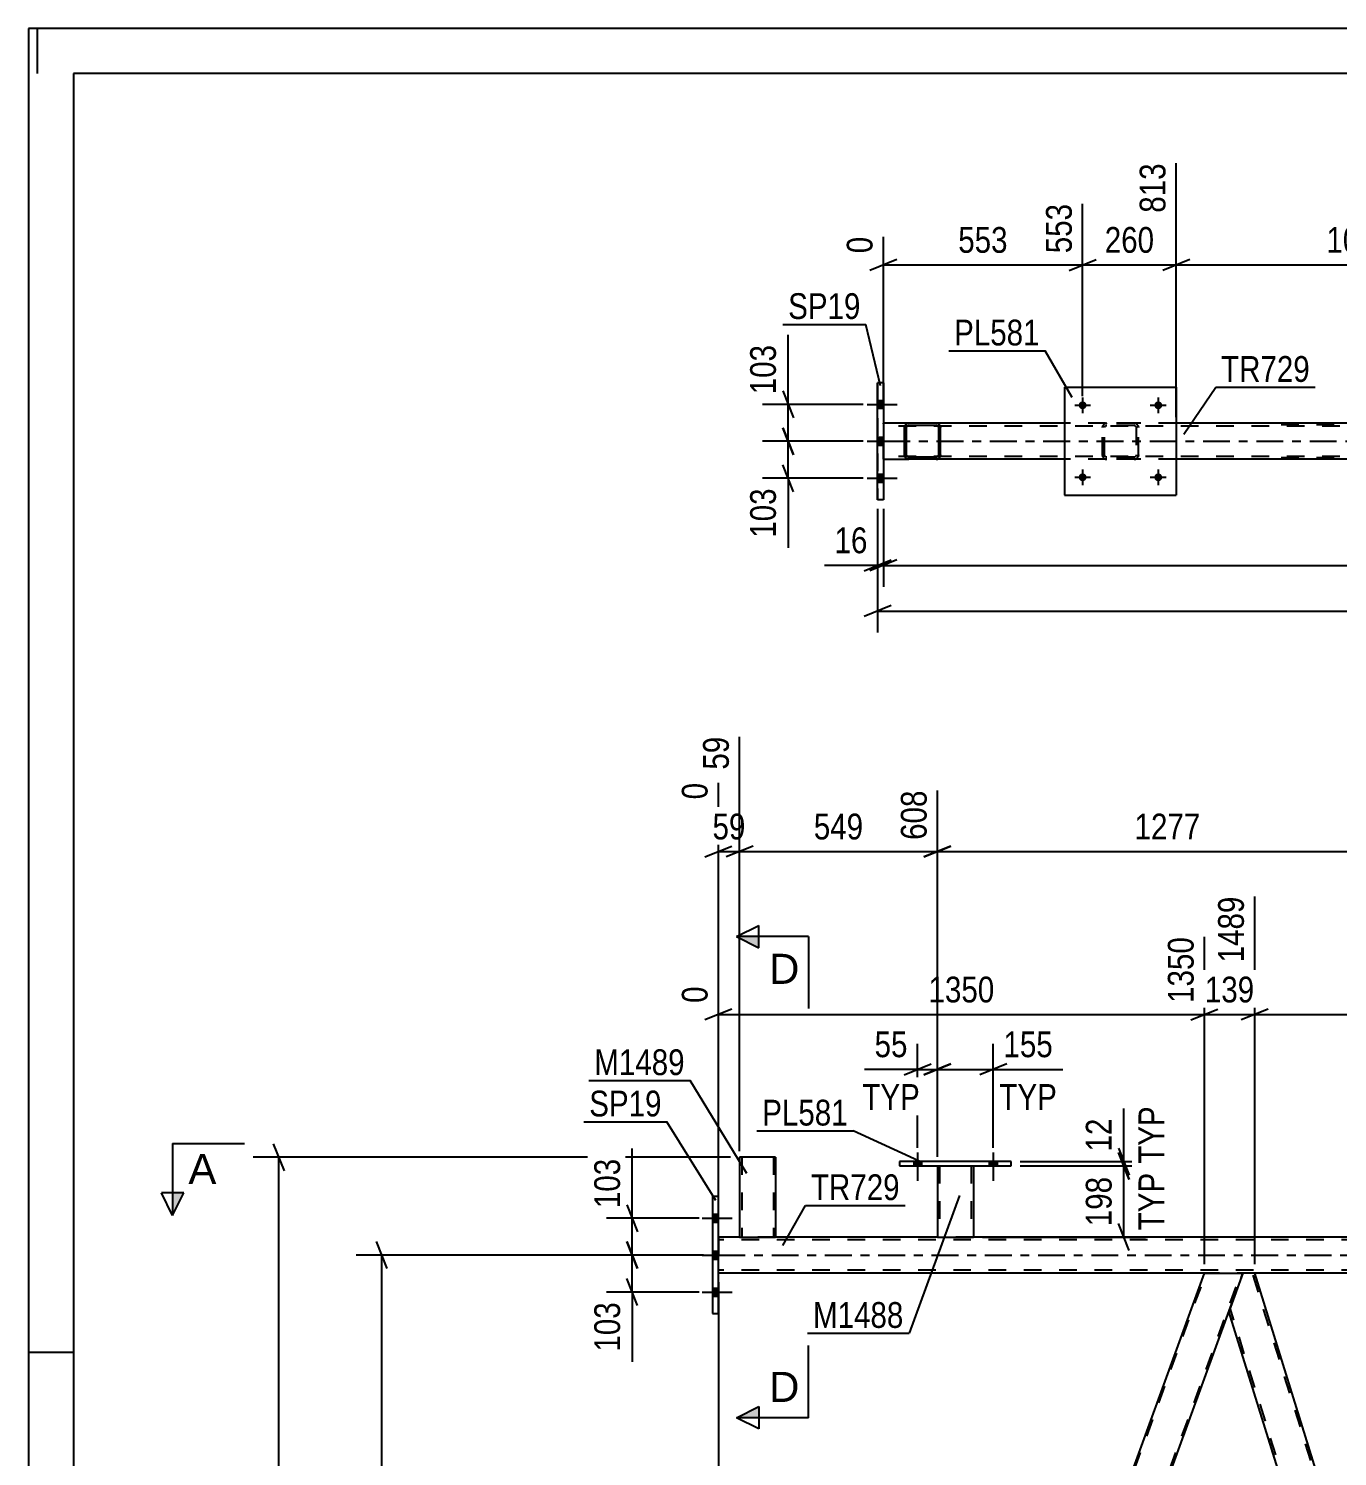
# Model space of a CAD drawing. Header units: millimetres. Extents: x 0 to 841, y 0 to 594.
# Drawn here: x 0 to 145.4, y 435.4 to 594 of the extents above; entities that cross this region are included whole.
import ezdxf

# ---------------------------------------------------------------- set-up
doc = ezdxf.new("R2010")
doc.units = ezdxf.units.MM
doc.linetypes.add('DXK_LINE_DOT2', pattern=[3.9198, 1.9599, -1.9599])
doc.linetypes.add('DXK_LINE_DOT3', pattern=[5.9187, 2.979, -0.9799, 0.9799, -0.9799])
doc.styles.add('Arial', font='ARIAL.TTF', dxfattribs={"height": 0.2})
doc.styles.add('Arial Narrow', font='ARIALN.TTF', dxfattribs={"height": 0.2})

# ---------------------------------------------------------------- blocks, each defined once
blk = doc.blocks.new('Unknown-814521776-1135')
at = {"color": 5, "linetype": 'Continuous'}
for p, q in [((841, 594), (0, 594)), ((0, 594), (0, 0)), ((1, 589), (1, 594)), ((836, 589), (5, 589)), ((5, 589), (5, 5)), ((5, 447), (0, 447))]:
    blk.add_line(p, q, dxfattribs=at)
blk = doc.blocks.new('Bolt-814521776-5010 - 4986')
at = {"linetype": 'Continuous'}
for points in [[(94.93, 551.83), (94.93, 552.71), (94.29, 552.71), (94.29, 551.83)], [(94.93, 551.83), (94.93, 552.71), (94.29, 552.71), (94.29, 551.83)], [(94.93, 551.83), (94.93, 552.71), (94.29, 552.71), (94.29, 551.83)], [(94.93, 547.73), (94.93, 548.61), (94.29, 548.61), (94.29, 547.73)], [(94.93, 547.73), (94.93, 548.61), (94.29, 548.61), (94.29, 547.73)], [(94.93, 543.63), (94.93, 544.51), (94.29, 544.51), (94.29, 543.63)], [(94.93, 543.63), (94.93, 544.51), (94.29, 544.51), (94.29, 543.63)], [(94.93, 543.63), (94.93, 544.51), (94.29, 544.51), (94.29, 543.63)]]:
    blk.add_hatch(color=1, dxfattribs=at).paths.add_polyline_path(points)
at = {"color": 1, "linetype": 'Continuous'}
for p, q in [((93.13, 552.27), (96.45, 552.27)), ((93.13, 552.27), (96.45, 552.27)), ((93.13, 552.27), (96.45, 552.27)), ((94.29, 552.71), (94.93, 552.71)), ((94.29, 552.71), (94.93, 552.71)), ((94.29, 552.71), (94.93, 552.71)), ((94.29, 551.83), (94.93, 551.83)), ((94.29, 551.83), (94.93, 551.83)), ((94.29, 551.83), (94.93, 551.83)), ((94.29, 548.61), (94.93, 548.61)), ((94.29, 548.61), (94.93, 548.61)), ((93.13, 548.17), (96.45, 548.17)), ((93.13, 548.17), (96.45, 548.17)), ((94.29, 547.73), (94.93, 547.73)), ((94.29, 547.73), (94.93, 547.73)), ((93.13, 544.07), (96.45, 544.07)), ((93.13, 544.07), (96.45, 544.07)), ((93.13, 544.07), (96.45, 544.07)), ((94.29, 544.51), (94.93, 544.51)), ((94.29, 544.51), (94.93, 544.51)), ((94.29, 544.51), (94.93, 544.51)), ((94.29, 543.63), (94.93, 543.63)), ((94.29, 543.63), (94.93, 543.63)), ((94.29, 543.63), (94.93, 543.63))]:
    blk.add_line(p, q, dxfattribs=at)
blk = doc.blocks.new('Part-814521776-5015 - 4986')
at = {"color": 2, "linetype": 'Continuous'}
for p, q in [((115.06, 550.17), (94.93, 550.17)), ((166.14, 550.17), (127.46, 550.17)), ((94.93, 546.17), (97.76, 546.17)), ((115.06, 546.17), (100.81, 546.17)), ((166.14, 546.17), (127.46, 546.17))]:
    blk.add_line(p, q, dxfattribs=at)
at = {"color": 7, "linetype": 'DXK_LINE_DOT2'}
for p, q in [((94.93, 550.17), (94.93, 550.17)), ((94.93, 550.17), (94.93, 546.17)), ((94.93, 546.17), (94.93, 550.17)), ((94.93, 550.17), (94.93, 550.17)), ((757.11, 549.85), (94.93, 549.85)), ((127.46, 550.17), (115.06, 550.17)), ((757.11, 546.49), (94.93, 546.49)), ((94.93, 546.17), (94.93, 546.17)), ((94.93, 546.17), (94.93, 546.17)), ((100.81, 546.17), (97.76, 546.17)), ((127.46, 546.17), (115.06, 546.17))]:
    blk.add_line(p, q, dxfattribs=at)
at = {"color": 7, "linetype": 'DXK_LINE_DOT3'}
blk.add_line((94.93, 548.17), (757.11, 548.17), dxfattribs=at)
blk = doc.blocks.new('Part-814521776-5082 - 4986')
at = {"color": 2, "linetype": 'Continuous'}
for p, q in [((94.93, 554.67), (94.29, 554.67)), ((94.29, 541.67), (94.29, 554.67)), ((94.93, 554.67), (94.93, 541.67)), ((94.93, 541.67), (94.29, 541.67))]:
    blk.add_line(p, q, dxfattribs=at)
at = {"color": 7, "linetype": 'DXK_LINE_DOT2'}
for p, q in [((94.29, 554.67), (94.29, 541.67)), ((94.93, 554.67), (94.93, 541.67))]:
    blk.add_line(p, q, dxfattribs=at)
blk = doc.blocks.new('Part-814521776-5083 - 4986')
at = {"color": 7, "linetype": 'DXK_LINE_DOT2'}
for p, q in [((152.83, 550.17), (137.5, 550.17)), ((152.83, 550.01), (137.5, 550.01)), ((148.94, 549.97), (148.91, 549.85)), ((148.91, 549.85), (148.91, 546.49)), ((149.08, 549.85), (149.09, 549.91)), ((149.08, 549.85), (149.08, 546.49)), ((149.09, 549.91), (149.13, 549.96)), ((149.25, 550.17), (149.12, 550.14)), ((149.13, 549.96), (149.19, 549.99)), ((149.19, 549.99), (149.25, 550.01)), ((152.96, 550.14), (152.83, 550.17)), ((152.83, 550.01), (152.89, 549.99)), ((152.89, 549.99), (152.92, 549.98)), ((152.92, 549.98), (152.95, 549.96)), ((152.95, 549.96), (152.98, 549.91)), ((152.98, 549.91), (153, 549.85)), ((153, 549.85), (153, 546.49)), ((153.17, 549.85), (153.14, 549.97)), ((153.17, 549.85), (153.17, 546.49)), ((152.83, 546.33), (137.5, 546.33)), ((152.83, 546.17), (137.5, 546.17)), ((148.91, 546.49), (148.94, 546.36)), ((149.09, 546.43), (149.08, 546.49)), ((149.13, 546.37), (149.09, 546.43)), ((149.12, 546.19), (149.25, 546.17)), ((149.13, 546.37), (149.16, 546.35)), ((149.16, 546.35), (149.19, 546.34)), ((149.19, 546.34), (149.25, 546.33)), ((152.89, 546.34), (152.83, 546.33)), ((152.83, 546.17), (152.96, 546.19)), ((152.95, 546.37), (152.89, 546.34)), ((152.98, 546.43), (152.95, 546.37)), ((153, 546.49), (152.98, 546.43)), ((153.14, 546.36), (153.17, 546.49))]:
    blk.add_line(p, q, dxfattribs=at)
for centre, start, end in [((149.24, 549.83), 110.7583, 155.68), ((152.84, 549.83), 24.32, 69.2417), ((149.24, 546.5), 204.32, 249.2417), ((152.84, 546.5), 290.7583, 335.68)]:
    blk.add_arc(centre, 0.331, start, end, dxfattribs=at)
blk = doc.blocks.new('Part-814521776-5146 - 4986')
at = {"color": 2, "linetype": 'Continuous'}
for p, q in [((97.32, 549.87), (97.28, 549.69)), ((97.28, 546.65), (97.28, 549.69)), ((97.52, 549.69), (97.54, 549.78)), ((97.52, 546.65), (97.52, 549.69)), ((97.54, 549.78), (97.59, 549.86)), ((97.76, 550.17), (97.58, 550.13)), ((97.59, 549.86), (97.67, 549.91)), ((97.67, 549.91), (97.76, 549.93)), ((100.8, 550.17), (97.76, 550.17)), ((100.8, 549.93), (97.76, 549.93)), ((100.99, 550.13), (100.8, 550.17)), ((100.8, 549.93), (100.89, 549.91)), ((100.89, 549.91), (100.97, 549.86)), ((100.97, 549.86), (101.02, 549.78)), ((101.02, 549.78), (101.04, 549.69)), ((101.04, 549.69), (101.04, 546.65)), ((101.28, 549.69), (101.25, 549.87)), ((101.28, 546.65), (101.28, 549.69)), ((97.28, 546.65), (97.32, 546.46)), ((97.54, 546.55), (97.52, 546.65)), ((97.59, 546.48), (97.54, 546.55)), ((97.58, 546.2), (97.76, 546.17)), ((97.67, 546.42), (97.59, 546.48)), ((97.76, 546.41), (97.67, 546.42)), ((100.8, 546.41), (97.76, 546.41)), ((100.8, 546.17), (97.76, 546.17)), ((100.89, 546.42), (100.8, 546.41)), ((100.8, 546.17), (100.99, 546.2)), ((100.97, 546.48), (100.89, 546.42)), ((101.02, 546.55), (100.97, 546.48)), ((101.04, 546.65), (101.02, 546.55)), ((101.25, 546.46), (101.28, 546.65))]:
    blk.add_line(p, q, dxfattribs=at)
at = {"color": 7, "linetype": 'DXK_LINE_DOT2'}
for p, q in [((97.28, 549.69), (97.32, 549.87)), ((97.58, 550.13), (97.76, 550.17)), ((100.8, 550.17), (100.99, 550.13)), ((101.25, 549.87), (101.28, 549.69)), ((97.32, 546.46), (97.28, 546.65)), ((97.76, 546.17), (97.58, 546.2)), ((100.99, 546.2), (100.8, 546.17)), ((101.28, 546.65), (101.25, 546.46))]:
    blk.add_line(p, q, dxfattribs=at)
at = {"color": 2, "linetype": 'Continuous'}
for centre, start, end in [((97.76, 549.69), 112.5, 157.5), ((100.8, 549.69), 22.5, 67.5), ((97.76, 546.65), 202.5, 247.5), ((100.8, 546.65), 292.5, 337.5)]:
    blk.add_arc(centre, 0.48, start, end, dxfattribs=at)
at = {"color": 7, "linetype": 'DXK_LINE_DOT2'}
for centre, start, end in [((97.76, 549.69), 112.5, 157.5), ((100.8, 549.69), 22.5, 67.5), ((97.76, 546.65), 202.5, 247.5), ((100.8, 546.65), 292.5, 337.5)]:
    blk.add_arc(centre, 0.48, start, end, dxfattribs=at)
blk = doc.blocks.new('Part-814521776-5151 - 4986')
at = {"color": 2, "linetype": 'Continuous'}
for p, q in [((115.06, 554.17), (115.06, 542.17)), ((115.06, 554.17), (127.46, 554.17)), ((127.46, 554.17), (127.46, 542.17)), ((115.06, 542.17), (127.46, 542.17))]:
    blk.add_line(p, q, dxfattribs=at)
blk = doc.blocks.new('Part-814521776-5152 - 4986')
at = {"color": 7, "linetype": 'DXK_LINE_DOT2'}
for p, q in [((119.26, 549.69), (119.3, 549.87)), ((119.3, 549.87), (119.26, 549.69)), ((119.26, 546.65), (119.26, 549.69)), ((119.5, 549.69), (119.52, 549.78)), ((119.5, 546.65), (119.5, 549.69)), ((119.52, 549.78), (119.57, 549.86)), ((119.56, 550.13), (119.74, 550.17)), ((119.74, 550.17), (119.56, 550.13)), ((119.57, 549.86), (119.65, 549.91)), ((119.65, 549.91), (119.74, 549.93)), ((122.78, 550.17), (119.74, 550.17)), ((122.78, 549.93), (119.74, 549.93)), ((122.78, 550.17), (122.96, 550.13)), ((122.96, 550.13), (122.78, 550.17)), ((122.78, 549.93), (122.87, 549.91)), ((122.87, 549.91), (122.95, 549.86)), ((122.95, 549.86), (123, 549.78)), ((123, 549.78), (123.02, 549.69)), ((123.02, 549.69), (123.02, 546.65)), ((123.22, 549.87), (123.26, 549.69)), ((123.26, 549.69), (123.22, 549.87)), ((123.26, 546.65), (123.26, 549.69)), ((119.3, 546.46), (119.26, 546.65)), ((119.26, 546.65), (119.3, 546.46)), ((119.52, 546.55), (119.5, 546.65)), ((119.57, 546.48), (119.52, 546.55)), ((119.74, 546.17), (119.56, 546.2)), ((119.56, 546.2), (119.74, 546.17)), ((119.65, 546.42), (119.57, 546.48)), ((119.74, 546.41), (119.65, 546.42)), ((122.78, 546.41), (119.74, 546.41)), ((122.78, 546.17), (119.74, 546.17)), ((122.87, 546.42), (122.78, 546.41)), ((122.96, 546.2), (122.78, 546.17)), ((122.78, 546.17), (122.96, 546.2)), ((122.95, 546.48), (122.87, 546.42)), ((123, 546.55), (122.95, 546.48)), ((123.02, 546.65), (123, 546.55)), ((123.26, 546.65), (123.22, 546.46)), ((123.22, 546.46), (123.26, 546.65))]:
    blk.add_line(p, q, dxfattribs=at)
at = {"color": 7, "linetype": 'DXK_LINE_DOT3'}
blk.add_line((121.26, 548.17), (121.26, 548.17), dxfattribs=at)
at = {"color": 7, "linetype": 'DXK_LINE_DOT2'}
for centre, start, end in [((119.74, 549.69), 112.5, 157.5), ((119.74, 549.69), 112.5, 157.5), ((122.78, 549.69), 22.5, 67.5), ((122.78, 549.69), 22.5, 67.5), ((119.74, 546.65), 202.5, 247.5), ((119.74, 546.65), 202.5, 247.5), ((122.78, 546.65), 292.5, 337.5), ((122.78, 546.65), 292.5, 337.5)]:
    blk.add_arc(centre, 0.48, start, end, dxfattribs=at)
blk = doc.blocks.new('Bolt-814521776-5170 - 4986')
at = {"linetype": 'Continuous'}
for points in [[(117.5, 552.17, -1), (116.62, 552.17, -1)], [(125.9, 552.17, -1), (125.02, 552.17, -1)]]:
    blk.add_hatch(color=1, dxfattribs=at).paths.add_polyline_path(points)
at = {"color": 1, "linetype": 'Continuous'}
for p, q in [((116.18, 552.17), (117.94, 552.17)), ((117.06, 553.05), (117.06, 551.29)), ((124.58, 552.17), (126.34, 552.17)), ((125.46, 553.05), (125.46, 551.29))]:
    blk.add_line(p, q, dxfattribs=at)
blk = doc.blocks.new('Bolt-814521776-5171 - 4986')
at = {"linetype": 'Continuous'}
for points in [[(117.5, 544.17, -1), (116.62, 544.17, -1)], [(125.9, 544.17, -1), (125.02, 544.17, -1)]]:
    blk.add_hatch(color=1, dxfattribs=at).paths.add_polyline_path(points)
at = {"color": 1, "linetype": 'Continuous'}
for p, q in [((116.18, 544.17), (117.94, 544.17)), ((117.06, 545.05), (117.06, 543.29)), ((124.58, 544.17), (126.34, 544.17)), ((125.46, 545.05), (125.46, 543.29))]:
    blk.add_line(p, q, dxfattribs=at)
blk = doc.blocks.new('Bolt-814521776-3272 - 3269')
at = {"linetype": 'Continuous'}
for points in [[(98.3, 467.7), (99.18, 467.7), (99.18, 468.18), (98.3, 468.18)], [(106.7, 467.7), (107.58, 467.7), (107.58, 468.18), (106.7, 468.18)]]:
    blk.add_hatch(color=1, dxfattribs=at).paths.add_polyline_path(points)
at = {"color": 1, "linetype": 'Continuous'}
for p, q in [((98.3, 468.18), (98.3, 467.7)), ((98.74, 469.18), (98.74, 466.06)), ((99.18, 468.18), (99.18, 467.7)), ((106.7, 468.18), (106.7, 467.7)), ((107.14, 469.18), (107.14, 466.06)), ((107.58, 468.18), (107.58, 467.7))]:
    blk.add_line(p, q, dxfattribs=at)
blk = doc.blocks.new('Bolt-814521776-3273 - 3269')
at = {"linetype": 'Continuous'}
for points in [[(98.3, 467.7), (99.18, 467.7), (99.18, 468.18), (98.3, 468.18)], [(106.7, 467.7), (107.58, 467.7), (107.58, 468.18), (106.7, 468.18)]]:
    blk.add_hatch(color=1, dxfattribs=at).paths.add_polyline_path(points)
at = {"color": 1, "linetype": 'Continuous'}
for p, q in [((98.3, 468.18), (98.3, 467.7)), ((98.74, 469.18), (98.74, 466.06)), ((99.18, 468.18), (99.18, 467.7)), ((106.7, 468.18), (106.7, 467.7)), ((107.14, 469.18), (107.14, 466.06)), ((107.58, 468.18), (107.58, 467.7))]:
    blk.add_line(p, q, dxfattribs=at)
blk = doc.blocks.new('Part-814521776-3344 - 3269')
at = {"color": 7, "linetype": 'DXK_LINE_DOT2'}
for p, q in [((100.94, 467.71), (104.94, 467.71)), ((100.94, 467.7), (100.94, 467.71)), ((100.94, 467.71), (100.94, 467.7)), ((101.18, 467.71), (101.18, 459.8)), ((104.7, 467.71), (104.7, 459.8)), ((104.94, 467.71), (104.94, 467.7)), ((104.94, 467.7), (104.94, 467.71)), ((104.65, 459.8), (104.68, 459.8)), ((104.65, 459.8), (104.68, 459.8)), ((104.68, 459.8), (104.7, 459.8)), ((104.68, 459.8), (104.7, 459.8))]:
    blk.add_line(p, q, dxfattribs=at)
at = {"color": 2, "linetype": 'Continuous'}
for p, q in [((100.94, 467.7), (100.94, 459.8)), ((104.94, 467.7), (104.94, 459.8)), ((100.94, 459.8), (104.94, 459.8))]:
    blk.add_line(p, q, dxfattribs=at)
blk = doc.blocks.new('Part-814521776-3314 - 3269')
at = {"color": 2, "linetype": 'Continuous'}
for p, q in [((78.97, 468.66), (78.97, 459.8)), ((82.97, 468.66), (78.97, 468.66)), ((82.97, 468.66), (82.97, 459.8)), ((78.97, 459.8), (82.97, 459.8))]:
    blk.add_line(p, q, dxfattribs=at)
at = {"color": 7, "linetype": 'DXK_LINE_DOT2'}
for p, q in [((79.21, 468.66), (79.21, 459.8)), ((82.66, 468.66), (82.67, 468.66)), ((82.67, 468.66), (82.71, 468.66)), ((82.71, 468.66), (82.73, 468.66)), ((82.73, 468.66), (82.73, 459.8)), ((82.71, 459.8), (82.67, 459.8)), ((82.71, 459.8), (82.67, 459.8)), ((82.73, 459.8), (82.71, 459.8)), ((82.71, 459.8), (82.73, 459.8))]:
    blk.add_line(p, q, dxfattribs=at)
blk = doc.blocks.new('Part-814521776-3329 - 3269')
at = {"color": 2, "linetype": 'Continuous'}
for p, q in [((96.74, 468.18), (96.74, 467.7)), ((109.14, 468.18), (96.74, 468.18)), ((109.14, 467.7), (109.14, 468.18)), ((96.74, 467.7), (109.14, 467.7))]:
    blk.add_line(p, q, dxfattribs=at)
blk = doc.blocks.new('Part-814521776-3756 - 3269')
at = {"color": 2, "linetype": 'Continuous'}
for p, q in [((86.47, 334.58), (130.59, 455.8)), ((130.59, 455.8), (134.85, 455.8)), ((90.73, 334.58), (133.32, 451.6))]:
    blk.add_line(p, q, dxfattribs=at)
at = {"color": 7, "linetype": 'DXK_LINE_DOT2'}
for p, q in [((86.64, 334.58), (130.76, 455.8)), ((90.56, 334.58), (134.68, 455.8)), ((133.32, 451.6), (134.85, 455.8)), ((90.73, 334.58), (86.47, 334.58))]:
    blk.add_line(p, q, dxfattribs=at)
blk = doc.blocks.new('Bolt-814521776-3525 - 3269')
at = {"linetype": 'Continuous'}
for points in [[(76.61, 461.46), (76.61, 462.34), (75.97, 462.34), (75.97, 461.46)], [(76.61, 461.46), (76.61, 462.34), (75.97, 462.34), (75.97, 461.46)], [(76.61, 461.46), (76.61, 462.34), (75.97, 462.34), (75.97, 461.46)], [(76.61, 457.36), (76.61, 458.24), (75.97, 458.24), (75.97, 457.36)], [(76.61, 457.36), (76.61, 458.24), (75.97, 458.24), (75.97, 457.36)], [(76.61, 453.26), (76.61, 454.14), (75.97, 454.14), (75.97, 453.26)], [(76.61, 453.26), (76.61, 454.14), (75.97, 454.14), (75.97, 453.26)], [(76.61, 453.26), (76.61, 454.14), (75.97, 454.14), (75.97, 453.26)]]:
    blk.add_hatch(color=1, dxfattribs=at).paths.add_polyline_path(points)
at = {"color": 1, "linetype": 'Continuous'}
for p, q in [((74.81, 461.9), (78.13, 461.9)), ((74.81, 461.9), (78.13, 461.9)), ((74.81, 461.9), (78.13, 461.9)), ((75.97, 462.34), (76.61, 462.34)), ((75.97, 462.34), (76.61, 462.34)), ((75.97, 462.34), (76.61, 462.34)), ((75.97, 461.46), (76.61, 461.46)), ((75.97, 461.46), (76.61, 461.46)), ((75.97, 461.46), (76.61, 461.46)), ((75.97, 458.24), (76.61, 458.24)), ((75.97, 458.24), (76.61, 458.24)), ((74.81, 457.8), (78.13, 457.8)), ((74.81, 457.8), (78.13, 457.8)), ((75.97, 457.36), (76.61, 457.36)), ((75.97, 457.36), (76.61, 457.36)), ((74.81, 453.7), (78.13, 453.7)), ((74.81, 453.7), (78.13, 453.7)), ((74.81, 453.7), (78.13, 453.7)), ((75.97, 454.14), (76.61, 454.14)), ((75.97, 454.14), (76.61, 454.14)), ((75.97, 454.14), (76.61, 454.14)), ((75.97, 453.26), (76.61, 453.26)), ((75.97, 453.26), (76.61, 453.26)), ((75.97, 453.26), (76.61, 453.26))]:
    blk.add_line(p, q, dxfattribs=at)
blk = doc.blocks.new('Part-814521776-3675 - 3269')
at = {"color": 2, "linetype": 'Continuous'}
for p, q in [((78.97, 459.8), (76.61, 459.8)), ((100.94, 459.8), (82.97, 459.8)), ((152.02, 459.8), (104.94, 459.8)), ((130.59, 455.8), (76.61, 455.8)), ((215.73, 455.8), (136.17, 455.8))]:
    blk.add_line(p, q, dxfattribs=at)
at = {"color": 7, "linetype": 'DXK_LINE_DOT2'}
for p, q in [((76.61, 459.8), (76.61, 455.8)), ((782.79, 459.48), (76.61, 459.48)), ((82.97, 459.8), (78.97, 459.8)), ((104.94, 459.8), (100.94, 459.8)), ((782.79, 456.12), (76.61, 456.12)), ((136.17, 455.8), (130.59, 455.8))]:
    blk.add_line(p, q, dxfattribs=at)
at = {"color": 7, "linetype": 'DXK_LINE_DOT3'}
blk.add_line((76.61, 457.8), (782.79, 457.8), dxfattribs=at)
blk = doc.blocks.new('Part-814521776-3721 - 3269')
at = {"color": 2, "linetype": 'Continuous'}
for p, q in [((76.61, 464.3), (75.97, 464.3)), ((75.97, 464.3), (75.97, 451.3)), ((76.61, 451.3), (76.61, 464.3)), ((75.97, 451.3), (76.61, 451.3))]:
    blk.add_line(p, q, dxfattribs=at)
blk = doc.blocks.new('Part-814521776-3761 - 3269')
at = {"color": 2, "linetype": 'Continuous'}
for p, q in [((134.85, 455.8), (133.32, 451.6)), ((136.17, 455.8), (134.85, 455.8)), ((172.45, 339.4), (136.17, 455.8)), ((168.26, 339.4), (133.3, 451.55))]:
    blk.add_line(p, q, dxfattribs=at)
at = {"color": 7, "linetype": 'DXK_LINE_DOT2'}
for p, q in [((172.74, 337.68), (135.92, 455.8)), ((170.01, 334.58), (133.44, 451.92)), ((133.32, 451.6), (133.3, 451.55)), ((169.76, 334.58), (168.26, 339.4)), ((172.87, 338.05), (172.45, 339.4)), ((171.61, 334.58), (172.87, 338.05)), ((169.76, 334.58), (171.61, 334.58))]:
    blk.add_line(p, q, dxfattribs=at)
blk = doc.blocks.new('StraightDimension-814521776-5229 - 4986')
at = {"color": 7, "linetype": 'Continuous'}
for p, q in [((83.75, 549.67), (84.95, 546.67)), ((92.7, 548.17), (81.5, 548.17)), ((84.35, 544.07), (84.35, 548.17)), ((84.95, 542.57), (83.75, 545.57)), ((92.7, 544.07), (81.5, 544.07))]:
    blk.add_line(p, q, dxfattribs=at)
at = {"color": 0}
blk.add_wipeout([(83.6, 543.54), (79.4, 543.54), (79.4, 536.86), (83.6, 536.86)], dxfattribs=at)
at = {"color": 7, "linetype": 'Continuous'}
blk.add_line((84.35, 544.07), (84.35, 536.33), dxfattribs=at)
blk.add_line((84.35, 544.07), (84.35, 536.33), dxfattribs=at)
at = {"color": 3, "style": 'Arial Narrow'}
blk.add_text('103', height=2.863, rotation=90.0002, dxfattribs=at).set_placement((83, 537.46))
blk = doc.blocks.new('StraightDimension-814521776-5855 - 4986')
at = {"color": 7, "linetype": 'Continuous'}
for p, q in [((94.29, 540.67), (94.29, 526.92)), ((95.79, 529.92), (92.79, 528.72)), ((94.29, 529.32), (794.87, 529.32))]:
    blk.add_line(p, q, dxfattribs=at)
blk = doc.blocks.new('StraightDimension-814521776-5242 - 4986')
at = {"color": 7, "linetype": 'Continuous'}
for p, q in [((83.75, 553.77), (84.95, 550.77)), ((92.7, 552.27), (81.5, 552.27)), ((84.35, 548.17), (84.35, 552.27)), ((84.95, 546.67), (83.75, 549.67)), ((92.7, 548.17), (81.5, 548.17))]:
    blk.add_line(p, q, dxfattribs=at)
at = {"color": 0}
blk.add_wipeout([(83.6, 559.48), (79.4, 559.48), (79.4, 552.79), (83.6, 552.79)], dxfattribs=at)
at = {"color": 7, "linetype": 'Continuous'}
blk.add_line((84.35, 552.27), (84.35, 560), dxfattribs=at)
blk.add_line((84.35, 552.27), (84.35, 560), dxfattribs=at)
at = {"color": 3, "style": 'Arial Narrow'}
blk.add_text('103', height=2.863, rotation=90.0002, dxfattribs=at).set_placement((83, 553.39))
blk = doc.blocks.new('StraightDimension-814521776-5308 - 4986')
at = {"color": 7, "linetype": 'Continuous'}
for p, q in [((117.06, 553.17), (117.06, 574.54)), ((94.93, 551.78), (94.93, 570.88)), ((96.43, 568.35), (93.43, 567.15)), ((94.93, 567.75), (117.06, 567.75)), ((115.56, 567.15), (118.56, 568.35))]:
    blk.add_line(p, q, dxfattribs=at)
at = {"color": 0, "linetype": 'Continuous'}
for points in [[(116.46, 575.14), (112.26, 575.14), (112.26, 568.45), (116.46, 568.45)], [(94.33, 571.48), (90.13, 571.48), (90.13, 568.45), (94.33, 568.45)]]:
    blk.add_wipeout(points, dxfattribs=at)
at = {"color": 0}
blk.add_wipeout([(109.34, 568.5), (109.34, 572.7), (102.65, 572.7), (102.65, 568.5)], dxfattribs=at)
at = {"color": 3, "linetype": 'Continuous', "style": 'Arial Narrow'}
for s, height, p in [('553', 2.863, (115.86, 569.05)), ('0', 2.86, (93.73, 569.05))]:
    blk.add_text(s, height=height, rotation=90.0002, dxfattribs=at).set_placement(p)
at = {"color": 3, "style": 'Arial Narrow'}
blk.add_text('553', height=2.863, dxfattribs=at).set_placement((103.25, 569.1))
blk = doc.blocks.new('StraightDimension-814521776-5321 - 4986')
at = {"color": 7, "linetype": 'Continuous'}
for p, q in [((127.46, 550.85), (127.46, 579.04)), ((117.06, 553.17), (117.06, 574.54)), ((115.56, 567.15), (118.56, 568.35)), ((117.06, 567.75), (127.46, 567.75)), ((128.96, 568.35), (125.96, 567.15))]:
    blk.add_line(p, q, dxfattribs=at)
at = {"color": 0}
blk.add_wipeout([(125.6, 568.5), (125.6, 572.7), (118.92, 572.7), (118.92, 568.5)], dxfattribs=at)
at = {"color": 3, "style": 'Arial Narrow'}
blk.add_text('260', height=2.863, dxfattribs=at).set_placement((119.52, 569.1))
at = {"color": 0, "linetype": 'Continuous'}
blk.add_wipeout([(126.86, 579.64), (122.66, 579.64), (122.66, 572.95), (126.86, 572.95)], dxfattribs=at)
at = {"color": 3, "linetype": 'Continuous', "style": 'Arial Narrow'}
blk.add_text('813', height=2.863, rotation=90.0002, dxfattribs=at).set_placement((126.26, 573.55))
blk = doc.blocks.new('StraightDimension-814521776-5334 - 4986')
at = {"color": 7, "linetype": 'Continuous'}
for p, q in [((127.46, 550.85), (127.46, 579.04)), ((168.14, 553.17), (168.14, 576.37)), ((128.96, 568.35), (125.96, 567.15)), ((127.46, 567.75), (168.14, 567.75)), ((166.64, 567.15), (169.64, 568.35))]:
    blk.add_line(p, q, dxfattribs=at)
at = {"color": 0, "linetype": 'Continuous'}
blk.add_wipeout([(167.54, 576.97), (163.34, 576.97), (163.34, 568.45), (167.54, 568.45)], dxfattribs=at)
at = {"color": 0}
blk.add_wipeout([(152.06, 568.5), (152.06, 572.7), (143.54, 572.7), (143.54, 568.5)], dxfattribs=at)
at = {"color": 3, "linetype": 'Continuous', "style": 'Arial Narrow'}
blk.add_text('1830', height=2.863, rotation=90.0002, dxfattribs=at).set_placement((166.94, 569.05))
at = {"color": 3, "style": 'Arial Narrow'}
blk.add_text('1017', height=2.863, dxfattribs=at).set_placement((144.14, 569.1))
blk = doc.blocks.new('StraightDimension-814521776-8543 - 4986')
at = {"color": 7, "linetype": 'Continuous'}
for p, q in [((94.93, 540.67), (94.93, 531.99)), ((96.43, 534.99), (93.43, 533.79)), ((94.93, 534.39), (794.23, 534.39))]:
    blk.add_line(p, q, dxfattribs=at)
blk = doc.blocks.new('StraightDimension-814521776-8544 - 4986')
at = {"color": 7, "linetype": 'Continuous'}
for p, q in [((94.29, 540.67), (94.29, 531.99)), ((94.93, 540.67), (94.93, 531.99)), ((92.79, 533.79), (95.79, 534.99)), ((96.43, 534.99), (93.43, 533.79)), ((94.29, 534.39), (94.93, 534.39))]:
    blk.add_line(p, q, dxfattribs=at)
at = {"color": 0}
blk.add_wipeout([(93.76, 535.14), (93.76, 539.34), (88.91, 539.34), (88.91, 535.14)], dxfattribs=at)
at = {"color": 7, "linetype": 'Continuous'}
blk.add_line((94.29, 534.39), (88.38, 534.39), dxfattribs=at)
blk.add_line((94.29, 534.39), (88.38, 534.39), dxfattribs=at)
at = {"color": 3, "style": 'Arial Narrow'}
blk.add_text('16', height=2.863, dxfattribs=at).set_placement((89.51, 535.74))
blk = doc.blocks.new('StraightDimension-814521776-4849 - 3269')
at = {"color": 7, "linetype": 'Continuous'}
for p, q in [((136.17, 456.8), (136.17, 497.63)), ((215.73, 456.8), (215.73, 493.13)), ((137.67, 485.11), (134.67, 483.91)), ((136.17, 484.51), (215.73, 484.51)), ((214.23, 483.91), (217.23, 485.11))]:
    blk.add_line(p, q, dxfattribs=at)
at = {"color": 0, "linetype": 'Continuous'}
blk.add_wipeout([(215.13, 493.73), (210.93, 493.73), (210.93, 485.21), (215.13, 485.21)], dxfattribs=at)
at = {"color": 0}
blk.add_wipeout([(180.2, 485.26), (180.2, 489.46), (171.69, 489.46), (171.69, 485.26)], dxfattribs=at)
at = {"color": 3, "linetype": 'Continuous', "style": 'Arial Narrow'}
blk.add_text('3478', height=2.863, rotation=90.0002, dxfattribs=at).set_placement((214.53, 485.81))
at = {"color": 3, "style": 'Arial Narrow'}
blk.add_text('1989', height=2.863, dxfattribs=at).set_placement((172.29, 485.86))
blk = doc.blocks.new('StraightDimension-814521776-4005 - 3269')
at = {"color": 7, "linetype": 'Continuous'}
for p, q in [((152.02, 468.71), (152.02, 511.22)), ((100.94, 468.71), (100.94, 509.4)), ((102.44, 503.21), (99.44, 502.01)), ((150.52, 502.01), (153.52, 503.21)), ((100.94, 502.61), (152.02, 502.61))]:
    blk.add_line(p, q, dxfattribs=at)
at = {"color": 0, "linetype": 'Continuous'}
blk.add_wipeout([(151.42, 511.82), (147.22, 511.82), (147.22, 503.31), (151.42, 503.31)], dxfattribs=at)
at = {"color": 0}
blk.add_wipeout([(130.74, 503.36), (130.74, 507.56), (122.23, 507.56), (122.23, 503.36)], dxfattribs=at)
at = {"color": 3, "linetype": 'Continuous', "style": 'Arial Narrow'}
blk.add_text('1885', height=2.863, rotation=90.0002, dxfattribs=at).set_placement((150.82, 503.91))
at = {"color": 3, "style": 'Arial Narrow'}
blk.add_text('1277', height=2.863, dxfattribs=at).set_placement((122.83, 503.96))
blk = doc.blocks.new('StraightDimension-814521776-4596 - 3269')
at = {"color": 7, "linetype": 'Continuous'}
for p, q in [((130.59, 456.8), (130.59, 493.13)), ((76.61, 465.3), (76.61, 487.64)), ((78.11, 485.11), (75.11, 483.91)), ((76.61, 484.51), (130.59, 484.51)), ((129.09, 483.91), (132.09, 485.11))]:
    blk.add_line(p, q, dxfattribs=at)
at = {"color": 0, "linetype": 'Continuous'}
for points in [[(129.99, 493.73), (125.79, 493.73), (125.79, 485.21), (129.99, 485.21)], [(76.01, 488.24), (71.81, 488.24), (71.81, 485.21), (76.01, 485.21)]]:
    blk.add_wipeout(points, dxfattribs=at)
at = {"color": 0}
blk.add_wipeout([(107.86, 485.26), (107.86, 489.46), (99.35, 489.46), (99.35, 485.26)], dxfattribs=at)
at = {"color": 3, "linetype": 'Continuous', "style": 'Arial Narrow'}
for s, height, p in [('1350', 2.863, (129.39, 485.81)), ('0', 2.86, (75.41, 485.81))]:
    blk.add_text(s, height=height, rotation=90.0002, dxfattribs=at).set_placement(p)
at = {"color": 3, "style": 'Arial Narrow'}
blk.add_text('1350', height=2.863, dxfattribs=at).set_placement((99.95, 485.86))
blk = doc.blocks.new('StraightDimension-814521776-4271 - 3269')
at = {"color": 7, "linetype": 'Continuous'}
for p, q in [((39.84, 456.3), (38.64, 459.3)), ((74.97, 457.8), (36.39, 457.8)), ((39.24, 331.94), (39.24, 457.8)), ((38.64, 333.44), (39.84, 330.44)), ((53.35, 331.94), (36.39, 331.94))]:
    blk.add_line(p, q, dxfattribs=at)
at = {"color": 0}
blk.add_wipeout([(38.49, 399.12), (34.29, 399.12), (34.29, 390.61), (38.49, 390.61)], dxfattribs=at)
at = {"color": 3, "style": 'Arial Narrow'}
blk.add_text('3146', height=2.863, rotation=90.0002, dxfattribs=at).set_placement((37.89, 391.21))
blk = doc.blocks.new('StraightDimension-814521776-3985 - 3269')
at = {"color": 7, "linetype": 'Continuous'}
for p, q in [((78.97, 469.35), (78.97, 515.37)), ((76.61, 460.8), (76.61, 510.24)), ((75.11, 502.01), (78.11, 503.21)), ((80.47, 503.21), (77.47, 502.01)), ((76.61, 502.61), (78.97, 502.61))]:
    blk.add_line(p, q, dxfattribs=at)
at = {"color": 0, "linetype": 'Continuous'}
blk.add_wipeout([(78.37, 515.97), (74.17, 515.97), (74.17, 511.11), (78.37, 511.11)], dxfattribs=at)
at = {"color": 0}
blk.add_wipeout([(80.22, 503.36), (80.22, 507.56), (75.36, 507.56), (75.36, 503.36)], dxfattribs=at)
at = {"color": 3, "linetype": 'Continuous', "style": 'Arial Narrow'}
blk.add_text('59', height=2.863, rotation=90.0002, dxfattribs=at).set_placement((77.77, 511.71))
at = {"color": 3, "style": 'Arial Narrow'}
blk.add_text('59', height=2.863, dxfattribs=at).set_placement((75.96, 503.96))
at = {"color": 0, "linetype": 'Continuous'}
blk.add_wipeout([(76.01, 510.84), (71.81, 510.84), (71.81, 507.81), (76.01, 507.81)], dxfattribs=at)
at = {"color": 3, "linetype": 'Continuous', "style": 'Arial Narrow'}
blk.add_text('0', height=2.86, rotation=90.0002, dxfattribs=at).set_placement((75.41, 508.41))
blk = doc.blocks.new('StraightDimension-814521776-4868 - 3269')
at = {"color": 7, "linetype": 'Continuous'}
for p, q in [((136.17, 456.8), (136.17, 497.63)), ((130.59, 456.8), (130.59, 493.13)), ((129.09, 483.91), (132.09, 485.11)), ((130.59, 484.51), (136.17, 484.51)), ((137.67, 485.11), (134.67, 483.91))]:
    blk.add_line(p, q, dxfattribs=at)
at = {"color": 0}
blk.add_wipeout([(136.72, 485.26), (136.72, 489.46), (130.04, 489.46), (130.04, 485.26)], dxfattribs=at)
at = {"color": 3, "style": 'Arial Narrow'}
blk.add_text('139', height=2.863, dxfattribs=at).set_placement((130.64, 485.86))
at = {"color": 0, "linetype": 'Continuous'}
blk.add_wipeout([(135.57, 498.23), (131.37, 498.23), (131.37, 489.71), (135.57, 489.71)], dxfattribs=at)
at = {"color": 3, "linetype": 'Continuous', "style": 'Arial Narrow'}
blk.add_text('1489', height=2.863, rotation=90.0002, dxfattribs=at).set_placement((134.97, 490.31))
blk = doc.blocks.new('StraightDimension-814521776-3951 - 3269')
at = {"color": 7, "linetype": 'Continuous'}
for p, q in [((121.03, 469.2), (122.23, 466.2)), ((110.14, 467.7), (124.03, 467.7)), ((121.63, 459.8), (121.63, 467.7)), ((122.23, 458.3), (121.03, 461.3)), ((105.94, 459.8), (124.03, 459.8))]:
    blk.add_line(p, q, dxfattribs=at)
at = {"color": 0}
blk.add_wipeout([(120.88, 467.09), (116.68, 467.09), (116.68, 460.41), (120.88, 460.41)], dxfattribs=at)
at = {"color": 0, "linetype": 'Continuous'}
blk.add_wipeout([(126.73, 467.55), (122.53, 467.55), (122.53, 459.96), (126.73, 459.96)], dxfattribs=at)
at = {"color": 3, "style": 'Arial Narrow'}
blk.add_text('198', height=2.863, rotation=90.0002, dxfattribs=at).set_placement((120.28, 461.01))
at = {"color": 3, "linetype": 'Continuous', "style": 'Arial Narrow'}
blk.add_text('TYP', height=2.863, rotation=90.0002, dxfattribs=at).set_placement((126.13, 460.56))
blk = doc.blocks.new('StraightDimension-814521776-3961 - 3269')
at = {"color": 7, "linetype": 'Continuous'}
for p, q in [((121.03, 469.68), (122.23, 466.68)), ((110.14, 468.18), (124.03, 468.18)), ((122.23, 466.2), (121.03, 469.2)), ((121.63, 467.7), (121.63, 468.18)), ((110.14, 467.7), (124.03, 467.7))]:
    blk.add_line(p, q, dxfattribs=at)
at = {"color": 0, "linetype": 'Continuous'}
blk.add_wipeout([(126.73, 474.93), (122.53, 474.93), (122.53, 467.34), (126.73, 467.34)], dxfattribs=at)
at = {"color": 0}
blk.add_wipeout([(120.88, 473.57), (116.68, 473.57), (116.68, 468.71), (120.88, 468.71)], dxfattribs=at)
at = {"color": 7, "linetype": 'Continuous'}
blk.add_line((121.63, 468.18), (121.63, 474.09), dxfattribs=at)
blk.add_line((121.63, 468.18), (121.63, 474.09), dxfattribs=at)
at = {"color": 3, "linetype": 'Continuous', "style": 'Arial Narrow'}
blk.add_text('TYP', height=2.863, rotation=90.0002, dxfattribs=at).set_placement((126.13, 467.94))
at = {"color": 3, "style": 'Arial Narrow'}
blk.add_text('12', height=2.863, rotation=90.0002, dxfattribs=at).set_placement((120.28, 469.31))
blk = doc.blocks.new('StraightDimension-814521776-3970 - 3269')
at = {"color": 7, "linetype": 'Continuous'}
for p, q in [((98.74, 469.71), (98.74, 481.28)), ((100.94, 468.71), (100.94, 481.28)), ((97.24, 477.83), (100.24, 479.03)), ((102.44, 479.03), (99.44, 477.83)), ((98.74, 478.43), (100.94, 478.43))]:
    blk.add_line(p, q, dxfattribs=at)
at = {"color": 0}
blk.add_wipeout([(98.22, 479.18), (98.22, 483.38), (93.36, 483.38), (93.36, 479.18)], dxfattribs=at)
at = {"color": 0, "linetype": 'Continuous'}
blk.add_wipeout([(99.58, 473.33), (99.58, 477.53), (92, 477.53), (92, 473.33)], dxfattribs=at)
at = {"color": 7, "linetype": 'Continuous'}
blk.add_line((98.74, 478.43), (92.84, 478.43), dxfattribs=at)
blk.add_line((98.74, 478.43), (92.84, 478.43), dxfattribs=at)
at = {"color": 3, "style": 'Arial Narrow'}
blk.add_text('55', height=2.863, dxfattribs=at).set_placement((93.96, 479.78))
at = {"color": 3, "linetype": 'Continuous', "style": 'Arial Narrow'}
blk.add_text('TYP', height=2.863, dxfattribs=at).set_placement((92.6, 473.93))
blk = doc.blocks.new('StraightDimension-814521776-3977 - 3269')
at = {"color": 7, "linetype": 'Continuous'}
for p, q in [((100.94, 468.71), (100.94, 481.28)), ((107.14, 469.71), (107.14, 481.28)), ((99.44, 477.83), (102.44, 479.03)), ((108.64, 479.03), (105.64, 477.83)), ((100.94, 478.43), (107.14, 478.43))]:
    blk.add_line(p, q, dxfattribs=at)
at = {"color": 0}
blk.add_wipeout([(114.35, 479.18), (114.35, 483.38), (107.67, 483.38), (107.67, 479.18)], dxfattribs=at)
at = {"color": 0, "linetype": 'Continuous'}
blk.add_wipeout([(114.81, 473.33), (114.81, 477.53), (107.22, 477.53), (107.22, 473.33)], dxfattribs=at)
at = {"color": 7, "linetype": 'Continuous'}
blk.add_line((107.14, 478.43), (114.88, 478.43), dxfattribs=at)
blk.add_line((107.14, 478.43), (114.88, 478.43), dxfattribs=at)
at = {"color": 3, "style": 'Arial Narrow'}
blk.add_text('155', height=2.863, dxfattribs=at).set_placement((108.27, 479.78))
at = {"color": 3, "linetype": 'Continuous', "style": 'Arial Narrow'}
blk.add_text('TYP', height=2.863, dxfattribs=at).set_placement((107.82, 473.93))
blk = doc.blocks.new('StraightDimension-814521776-3995 - 3269')
at = {"color": 7, "linetype": 'Continuous'}
for p, q in [((78.97, 469.35), (78.97, 515.37)), ((100.94, 468.71), (100.94, 509.4)), ((80.47, 503.21), (77.47, 502.01)), ((99.44, 502.01), (102.44, 503.21)), ((78.97, 502.61), (100.94, 502.61))]:
    blk.add_line(p, q, dxfattribs=at)
at = {"color": 0, "linetype": 'Continuous'}
blk.add_wipeout([(100.34, 510), (96.14, 510), (96.14, 503.31), (100.34, 503.31)], dxfattribs=at)
at = {"color": 0}
blk.add_wipeout([(93.3, 503.36), (93.3, 507.56), (86.61, 507.56), (86.61, 503.36)], dxfattribs=at)
at = {"color": 3, "linetype": 'Continuous', "style": 'Arial Narrow'}
blk.add_text('608', height=2.863, rotation=90.0002, dxfattribs=at).set_placement((99.74, 503.91))
at = {"color": 3, "style": 'Arial Narrow'}
blk.add_text('549', height=2.863, dxfattribs=at).set_placement((87.21, 503.96))
blk = doc.blocks.new('StraightDimension-814521776-4146 - 3269')
at = {"color": 7, "linetype": 'Continuous'}
for p, q in [((28.41, 467.16), (27.21, 470.16)), ((77.97, 468.66), (24.96, 468.66)), ((27.81, 324.2), (27.81, 468.66)), ((27.21, 325.7), (28.41, 322.7)), ((164.12, 324.2), (24.96, 324.2))]:
    blk.add_line(p, q, dxfattribs=at)
at = {"color": 0}
blk.add_wipeout([(27.06, 400.69), (22.86, 400.69), (22.86, 392.18), (27.06, 392.18)], dxfattribs=at)
at = {"color": 3, "style": 'Arial Narrow'}
blk.add_text('3612', height=2.863, rotation=90.0002, dxfattribs=at).set_placement((26.46, 392.78))
blk = doc.blocks.new('StraightDimension-814521776-4186 - 3269')
at = {"color": 7, "linetype": 'Continuous'}
for p, q in [((66.44, 463.4), (67.64, 460.4)), ((74.47, 461.9), (64.19, 461.9)), ((67.04, 457.8), (67.04, 461.9)), ((67.64, 456.3), (66.44, 459.3)), ((74.47, 457.8), (64.19, 457.8))]:
    blk.add_line(p, q, dxfattribs=at)
at = {"color": 0}
blk.add_wipeout([(66.29, 469.11), (62.09, 469.11), (62.09, 462.42), (66.29, 462.42)], dxfattribs=at)
at = {"color": 7, "linetype": 'Continuous'}
blk.add_line((67.04, 461.9), (67.04, 469.63), dxfattribs=at)
blk.add_line((67.04, 461.9), (67.04, 469.63), dxfattribs=at)
at = {"color": 3, "style": 'Arial Narrow'}
blk.add_text('103', height=2.863, rotation=90.0002, dxfattribs=at).set_placement((65.69, 463.02))
blk = doc.blocks.new('StraightDimension-814521776-4196 - 3269')
at = {"color": 7, "linetype": 'Continuous'}
for p, q in [((66.44, 459.3), (67.64, 456.3)), ((74.47, 457.8), (64.19, 457.8)), ((67.04, 453.7), (67.04, 457.8)), ((67.64, 452.2), (66.44, 455.2)), ((74.47, 453.7), (64.19, 453.7))]:
    blk.add_line(p, q, dxfattribs=at)
at = {"color": 0}
blk.add_wipeout([(66.29, 453.17), (62.09, 453.17), (62.09, 446.49), (66.29, 446.49)], dxfattribs=at)
at = {"color": 7, "linetype": 'Continuous'}
blk.add_line((67.04, 453.7), (67.04, 445.96), dxfattribs=at)
blk.add_line((67.04, 453.7), (67.04, 445.96), dxfattribs=at)
at = {"color": 3, "style": 'Arial Narrow'}
blk.add_text('103', height=2.863, rotation=90.0002, dxfattribs=at).set_placement((65.69, 447.09))
blk = doc.blocks.new('StraightDimension-814521776-4260 - 3269')
at = {"color": 7, "linetype": 'Continuous'}
for p, q in [((76.61, 454.8), (76.61, 396.29)), ((54.99, 335.58), (54.99, 401.54)), ((56.49, 399.29), (53.49, 398.09)), ((54.99, 398.69), (76.61, 398.69)), ((75.11, 398.09), (78.11, 399.29))]:
    blk.add_line(p, q, dxfattribs=at)
at = {"color": 0}
blk.add_wipeout([(70.06, 399.44), (70.06, 403.64), (61.54, 403.64), (61.54, 399.44)], dxfattribs=at)
at = {"color": 3, "style": 'Arial Narrow'}
blk.add_text('1438', height=2.863, dxfattribs=at).set_placement((62.14, 400.04))
blk = doc.blocks.new('Mark-814521776-5011 - 4986')
at = {"color": 0}
blk.add_wipeout([(142.3, 554.77), (142.3, 557.77), (132.44, 557.77), (132.44, 554.77)], dxfattribs=at)
blk.add_wipeout([(142.3, 554.77), (142.3, 557.77), (132.44, 557.77), (132.44, 554.77)], dxfattribs=at)
at = {"color": 30, "linetype": 'Continuous'}
for p, q in [((128.31, 548.96), (131.84, 554.17)), ((131.84, 554.17), (142.9, 554.17))]:
    blk.add_line(p, q, dxfattribs=at)
at = {"color": 3, "style": 'Arial Narrow'}
blk.add_text('TR729', height=2.863, dxfattribs=at).set_placement((132.44, 554.77))
blk = doc.blocks.new('Mark-814521776-5078 - 4986')
at = {"color": 0}
blk.add_wipeout([(92.4, 561.75), (92.4, 564.75), (84.36, 564.75), (84.36, 561.75)], dxfattribs=at)
blk.add_wipeout([(92.4, 561.75), (92.4, 564.75), (84.36, 564.75), (84.36, 561.75)], dxfattribs=at)
at = {"color": 30, "linetype": 'Continuous'}
for p in [(83.76, 561.15), (94.61, 554.31)]:
    blk.add_line(p, (93, 561.15), dxfattribs=at)
at = {"color": 3, "style": 'Arial Narrow'}
blk.add_text('SP19', height=2.863, dxfattribs=at).set_placement((84.36, 561.75))
blk = doc.blocks.new('Mark-814521776-5147 - 4986')
at = {"color": 0}
blk.add_wipeout([(112.29, 558.81), (112.29, 561.81), (102.79, 561.81), (102.79, 558.81)], dxfattribs=at)
blk.add_wipeout([(112.29, 558.81), (112.29, 561.81), (102.79, 561.81), (102.79, 558.81)], dxfattribs=at)
at = {"color": 30, "linetype": 'Continuous'}
for p in [(102.19, 558.21), (115.89, 553.02)]:
    blk.add_line(p, (112.89, 558.21), dxfattribs=at)
at = {"color": 3, "style": 'Arial Narrow'}
blk.add_text('PL581', height=2.863, dxfattribs=at).set_placement((102.79, 558.81))
blk = doc.blocks.new('Mark-814521776-3340 - 3269')
at = {"color": 0}
blk.add_wipeout([(97.18, 449.72), (97.18, 452.72), (87.12, 452.72), (87.12, 449.72)], dxfattribs=at)
blk.add_wipeout([(97.18, 449.72), (97.18, 452.72), (87.12, 452.72), (87.12, 449.72)], dxfattribs=at)
at = {"color": 30, "linetype": 'Continuous'}
for p in [(103.38, 464.41), (86.52, 449.12)]:
    blk.add_line(p, (97.78, 449.12), dxfattribs=at)
at = {"color": 3, "style": 'Arial Narrow'}
blk.add_text('M1488', height=2.863, dxfattribs=at).set_placement((87.12, 449.72))
blk = doc.blocks.new('Mark-814521776-3310 - 3269')
at = {"color": 0}
blk.add_wipeout([(72.88, 477.79), (72.88, 480.79), (62.83, 480.79), (62.83, 477.79)], dxfattribs=at)
blk.add_wipeout([(72.88, 477.79), (72.88, 480.79), (62.83, 480.79), (62.83, 477.79)], dxfattribs=at)
at = {"color": 30, "linetype": 'Continuous'}
for p in [(62.23, 477.19), (79.78, 466.88)]:
    blk.add_line(p, (73.48, 477.19), dxfattribs=at)
at = {"color": 3, "style": 'Arial Narrow'}
blk.add_text('M1489', height=2.863, dxfattribs=at).set_placement((62.83, 477.79))
blk = doc.blocks.new('Mark-814521776-3325 - 3269')
at = {"color": 0}
blk.add_wipeout([(90.98, 472.19), (90.98, 475.19), (81.48, 475.19), (81.48, 472.19)], dxfattribs=at)
blk.add_wipeout([(90.98, 472.19), (90.98, 475.19), (81.48, 475.19), (81.48, 472.19)], dxfattribs=at)
at = {"color": 30, "linetype": 'Continuous'}
for p in [(80.88, 471.59), (99.23, 468.08)]:
    blk.add_line(p, (91.58, 471.59), dxfattribs=at)
at = {"color": 3, "style": 'Arial Narrow'}
blk.add_text('PL581', height=2.863, dxfattribs=at).set_placement((81.48, 472.19))
blk = doc.blocks.new('Mark-814521776-3671 - 3269')
at = {"color": 0}
blk.add_wipeout([(96.75, 463.91), (96.75, 466.91), (86.89, 466.91), (86.89, 463.91)], dxfattribs=at)
blk.add_wipeout([(96.75, 463.91), (96.75, 466.91), (86.89, 466.91), (86.89, 463.91)], dxfattribs=at)
at = {"color": 30, "linetype": 'Continuous'}
for p, q in [((83.76, 458.88), (86.29, 463.31)), ((86.29, 463.31), (97.35, 463.31))]:
    blk.add_line(p, q, dxfattribs=at)
at = {"color": 3, "style": 'Arial Narrow'}
blk.add_text('TR729', height=2.863, dxfattribs=at).set_placement((86.89, 463.91))
blk = doc.blocks.new('SectionMark-814521776-4893 - 3269')
at = {"linetype": 'Continuous'}
for points in [[(81.11, 493.17), (81.11, 491.92), (78.61, 493.17)], [(81.11, 441), (81.11, 439.75), (78.61, 439.75)]]:
    blk.add_hatch(color=6, dxfattribs=at).paths.add_polyline_path(points)
at = {"color": 6, "linetype": 'Continuous'}
for p, q in [((78.61, 493.17), (81.11, 494.42)), ((86.61, 493.17), (78.61, 493.17)), ((78.61, 493.17), (81.11, 491.92)), ((81.11, 491.92), (81.11, 494.42)), ((86.61, 493.17), (86.61, 485.17)), ((86.61, 439.75), (86.61, 447.75)), ((78.61, 439.75), (81.11, 441)), ((81.11, 441), (81.11, 438.5)), ((86.61, 439.75), (78.61, 439.75)), ((81.11, 438.5), (78.61, 439.75))]:
    blk.add_line(p, q, dxfattribs=at)
at = {"color": 0, "linetype": 'Continuous'}
for points in [[(85.61, 487.92), (85.61, 491.42), (82.24, 491.42), (82.24, 487.92)], [(85.61, 441.5), (85.61, 445), (82.24, 445), (82.24, 441.5)]]:
    blk.add_wipeout(points, dxfattribs=at)
at = {"color": 3, "linetype": 'Continuous', "style": 'Arial'}
for p in [(82.24, 487.92), (82.24, 441.5)]:
    blk.add_text('D', height=3.34, dxfattribs=at).set_placement(p)
blk = doc.blocks.new('Mark-814521776-3717 - 3269')
at = {"color": 0}
blk.add_wipeout([(70.3, 473.2), (70.3, 476.2), (62.27, 476.2), (62.27, 473.2)], dxfattribs=at)
blk.add_wipeout([(70.3, 473.2), (70.3, 476.2), (62.27, 476.2), (62.27, 473.2)], dxfattribs=at)
at = {"color": 30, "linetype": 'Continuous'}
for p in [(61.67, 472.6), (76.33, 463.85)]:
    blk.add_line(p, (70.9, 472.6), dxfattribs=at)
at = {"color": 3, "style": 'Arial Narrow'}
blk.add_text('SP19', height=2.863, dxfattribs=at).set_placement((62.27, 473.2))
blk = doc.blocks.new('SectionMark-814521776-4901 - 3269')
at = {"linetype": 'Continuous'}
blk.add_hatch(color=6, dxfattribs=at).paths.add_polyline_path([(16, 464.7), (17.25, 464.7), (16, 462.2)])
at = {"color": 6, "linetype": 'Continuous'}
for p, q in [((16, 470.2), (24, 470.2)), ((16, 470.2), (16, 462.2)), ((16, 462.2), (14.75, 464.7)), ((17.25, 464.7), (14.75, 464.7)), ((16, 462.2), (17.25, 464.7))]:
    blk.add_line(p, q, dxfattribs=at)
at = {"color": 0, "linetype": 'Continuous'}
blk.add_wipeout([(20.86, 465.7), (20.86, 469.2), (17.75, 469.2), (17.75, 465.7)], dxfattribs=at)
at = {"color": 3, "linetype": 'Continuous', "style": 'Arial'}
blk.add_text('A', height=3.34, dxfattribs=at).set_placement((17.75, 465.7))

msp = doc.modelspace()

# ---------------------------------------------------------------- block references
for name in ['Unknown-814521776-1135', 'Part-814521776-5082 - 4986', 'Part-814521776-5151 - 4986', 'Bolt-814521776-5010 - 4986', 'Part-814521776-5015 - 4986', 'Bolt-814521776-5170 - 4986', 'Part-814521776-5146 - 4986', 'Part-814521776-5152 - 4986', 'Part-814521776-5083 - 4986', 'Bolt-814521776-5171 - 4986', 'Part-814521776-3314 - 3269', 'Part-814521776-3329 - 3269', 'Bolt-814521776-3272 - 3269', 'Bolt-814521776-3273 - 3269', 'Part-814521776-3344 - 3269', 'Part-814521776-3721 - 3269', 'Bolt-814521776-3525 - 3269', 'Part-814521776-3675 - 3269', 'Part-814521776-3756 - 3269', 'Part-814521776-3761 - 3269']:
    msp.add_blockref(name, (0, 0))

# ---------------------------------------------------------------- next in the draw order: block references
for name in ['StraightDimension-814521776-5229 - 4986', 'StraightDimension-814521776-4849 - 3269']:
    msp.add_blockref(name, (0, 0))

# ---------------------------------------------------------------- next in the draw order: block references
for name in ['StraightDimension-814521776-5242 - 4986', 'StraightDimension-814521776-5855 - 4986', 'StraightDimension-814521776-4005 - 3269']:
    msp.add_blockref(name, (0, 0))

# ---------------------------------------------------------------- next in the draw order: block references
for name in ['StraightDimension-814521776-5308 - 4986', 'StraightDimension-814521776-8543 - 4986', 'StraightDimension-814521776-4596 - 3269']:
    msp.add_blockref(name, (0, 0))

# ---------------------------------------------------------------- next in the draw order: block references
for name in ['StraightDimension-814521776-5321 - 4986', 'Mark-814521776-5078 - 4986', 'StraightDimension-814521776-8544 - 4986', 'StraightDimension-814521776-3985 - 3269', 'StraightDimension-814521776-4868 - 3269', 'StraightDimension-814521776-3970 - 3269', 'StraightDimension-814521776-3951 - 3269', 'StraightDimension-814521776-4271 - 3269']:
    msp.add_blockref(name, (0, 0))

# ---------------------------------------------------------------- next in the draw order: block references
for name in ['StraightDimension-814521776-5334 - 4986', 'Mark-814521776-5147 - 4986', 'StraightDimension-814521776-3961 - 3269']:
    msp.add_blockref(name, (0, 0))

# ---------------------------------------------------------------- next in the draw order: block references
for name in ['Mark-814521776-5011 - 4986', 'StraightDimension-814521776-3977 - 3269']:
    msp.add_blockref(name, (0, 0))

# ---------------------------------------------------------------- next in the draw order: block references
msp.add_blockref('StraightDimension-814521776-3995 - 3269', (0, 0))

# ---------------------------------------------------------------- next in the draw order: block references
msp.add_blockref('StraightDimension-814521776-4146 - 3269', (0, 0))

# ---------------------------------------------------------------- next in the draw order: block references
for name in ['Mark-814521776-3325 - 3269', 'StraightDimension-814521776-4186 - 3269', 'Mark-814521776-3340 - 3269']:
    msp.add_blockref(name, (0, 0))

# ---------------------------------------------------------------- next in the draw order: block references
for name in ['Mark-814521776-3310 - 3269', 'Mark-814521776-3671 - 3269', 'StraightDimension-814521776-4196 - 3269']:
    msp.add_blockref(name, (0, 0))

# ---------------------------------------------------------------- next in the draw order: block references
for name in ['Mark-814521776-3717 - 3269', 'StraightDimension-814521776-4260 - 3269']:
    msp.add_blockref(name, (0, 0))

# ---------------------------------------------------------------- next in the draw order: block references
msp.add_blockref('SectionMark-814521776-4893 - 3269', (0, 0))

# ---------------------------------------------------------------- next in the draw order: block references
msp.add_blockref('SectionMark-814521776-4901 - 3269', (0, 0))

doc.saveas('drawing.dxf')
